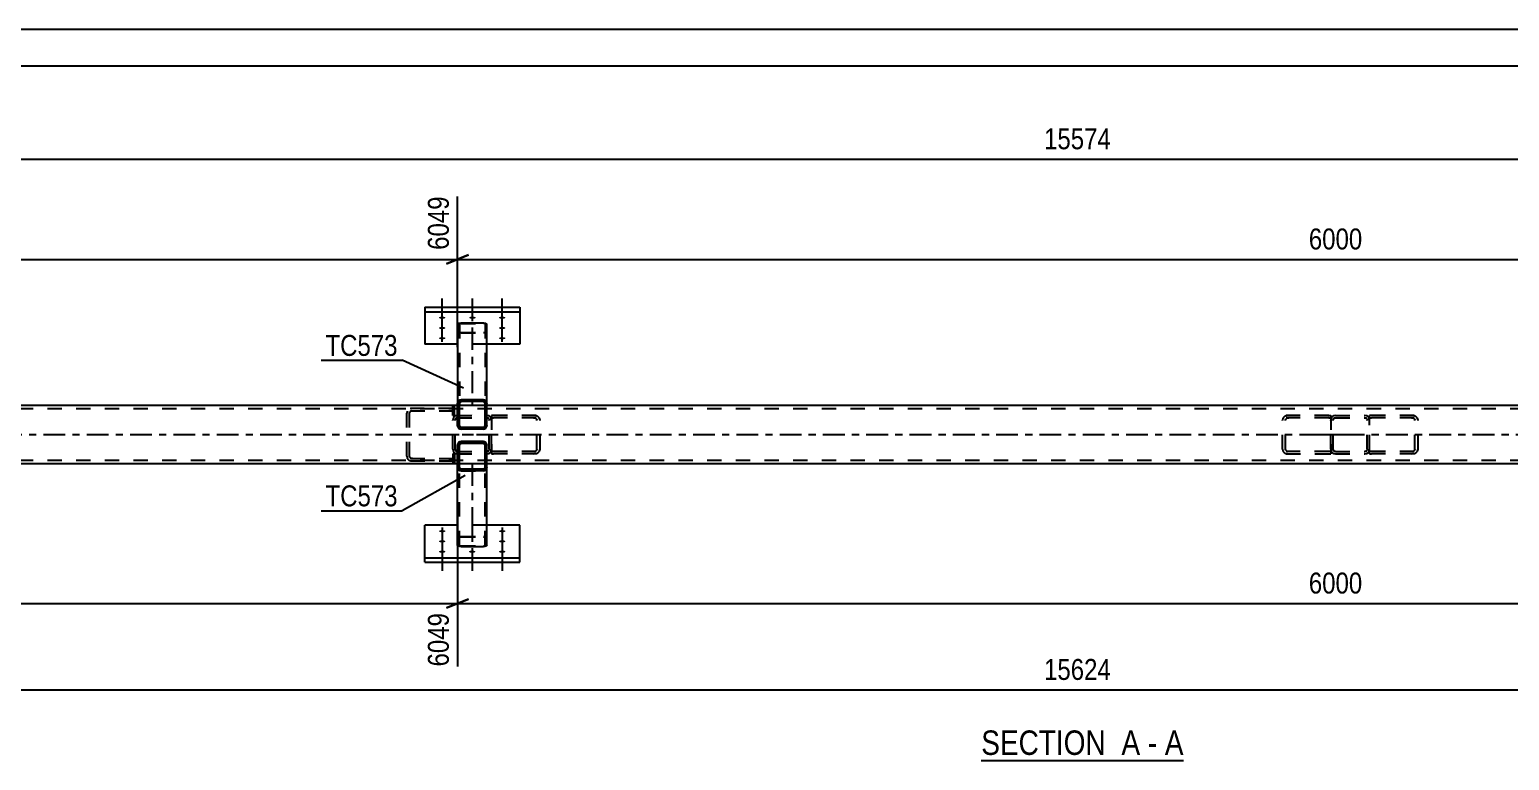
# Model space of a CAD drawing. Header units: millimetres. Extents: x -46 to 795, y -429 to 165.
# Drawn here: x 169.1 to 371.3, y 65.3 to 165.3 of the extents above; entities that cross this region are included whole.
import ezdxf

# ---------------------------------------------------------------- set-up
doc = ezdxf.new("R2010")
doc.units = ezdxf.units.MM
doc.linetypes.add('DXK_LINE_DOT2', pattern=[3.9198, 1.9599, -1.9599])
doc.linetypes.add('DXK_LINE_DOT3', pattern=[5.9187, 2.979, -0.9799, 0.9799, -0.9799])
doc.styles.add('Arial Narrow', font='ARIALN.TTF', dxfattribs={"height": 0.2})

# ---------------------------------------------------------------- blocks, each defined once
blk = doc.blocks.new('Unknown-761550471-1135')
at = {"color": 5, "linetype": 'Continuous'}
for p, q in [((794.69, 165.26), (-46.31, 165.26)), ((789.69, 160.26), (-41.31, 160.26))]:
    blk.add_line(p, q, dxfattribs=at)
blk = doc.blocks.new('Unknown-761550471-12 - 6523')
at = {"color": 6, "linetype": 'Continuous'}
blk.add_line((299.12, 65.35), (326.77, 65.35), dxfattribs=at)
at = {"color": 0, "linetype": 'Continuous'}
for points in [[(317.23, 66.1), (317.23, 69.6), (299.12, 69.6), (299.12, 66.1)], [(320.84, 66.1), (320.84, 69.6), (318.28, 69.6), (318.28, 66.1)], [(323.16, 66.1), (323.16, 69.6), (321.89, 69.6), (321.89, 66.1)], [(326.77, 66.1), (326.77, 69.6), (324.21, 69.6), (324.21, 66.1)]]:
    blk.add_wipeout(points, dxfattribs=at)
at = {"color": 7, "linetype": 'Continuous', "style": 'Arial Narrow'}
for s, p in [('SECTION ', (299.12, 66.1)), ('A', (318.28, 66.1)), ('A', (324.21, 66.1)), ('-', (321.89, 66.1))]:
    blk.add_text(s, height=3.34, dxfattribs=at).set_placement(p)
blk = doc.blocks.new('Part-761550471-6753 - 6523')
at = {"color": 2, "linetype": 'Continuous'}
for p, q in [((227.58, 108.64), (227.55, 108.45)), ((227.55, 105.41), (227.55, 108.45)), ((227.69, 108.79), (227.58, 108.64)), ((227.84, 108.9), (227.69, 108.79)), ((227.79, 108.45), (227.8, 108.55)), ((227.8, 108.55), (227.79, 108.45)), ((227.79, 108.45), (227.79, 108.45)), ((227.79, 105.88), (227.79, 108.45)), ((227.79, 105.41), (227.79, 108.45)), ((227.8, 108.55), (227.86, 108.62)), ((227.86, 108.62), (227.8, 108.55)), ((228.03, 108.93), (227.84, 108.9)), ((227.86, 108.62), (227.93, 108.68)), ((227.93, 108.68), (227.86, 108.62)), ((227.93, 108.68), (228.03, 108.69)), ((231.07, 108.93), (228.03, 108.93)), ((231.07, 108.69), (228.03, 108.69)), ((231.25, 108.9), (231.07, 108.93)), ((231.07, 108.69), (231.16, 108.68)), ((231.16, 108.68), (231.24, 108.62)), ((231.24, 108.62), (231.29, 108.55)), ((231.41, 108.79), (231.25, 108.9)), ((231.29, 108.55), (231.31, 108.45)), ((231.31, 105.41), (231.31, 108.45)), ((231.51, 108.64), (231.41, 108.79)), ((231.55, 108.45), (231.51, 108.64)), ((231.51, 108.64), (231.55, 108.45)), ((231.55, 105.41), (231.55, 108.45)), ((231.55, 105.88), (231.55, 108.45)), ((231.55, 108.45), (231.55, 108.45)), ((227.55, 105.41), (227.58, 105.23)), ((227.58, 105.23), (227.69, 105.08)), ((227.79, 105.88), (227.79, 105.88)), ((227.79, 105.41), (227.79, 105.88)), ((227.79, 105.88), (227.79, 105.88)), ((227.79, 105.88), (227.79, 105.88)), ((227.79, 105.41), (227.79, 105.41)), ((227.8, 105.32), (227.79, 105.41)), ((227.79, 105.41), (227.8, 105.32)), ((227.86, 105.25), (227.8, 105.32)), ((227.8, 105.32), (227.86, 105.25)), ((227.93, 105.19), (227.86, 105.25)), ((227.86, 105.25), (227.93, 105.19)), ((228.03, 105.17), (227.93, 105.19)), ((231.07, 105.17), (228.03, 105.17)), ((231.16, 105.19), (231.07, 105.17)), ((231.24, 105.25), (231.16, 105.19)), ((231.29, 105.32), (231.24, 105.25)), ((231.31, 105.41), (231.29, 105.32)), ((231.41, 105.08), (231.51, 105.23)), ((231.51, 105.23), (231.41, 105.08)), ((231.51, 105.23), (231.55, 105.41)), ((231.55, 105.41), (231.51, 105.23)), ((231.55, 105.88), (231.55, 105.88)), ((231.55, 105.41), (231.55, 105.88)), ((231.55, 105.88), (231.55, 105.88)), ((231.55, 105.88), (231.55, 105.88)), ((231.55, 105.41), (231.55, 105.41)), ((227.69, 105.08), (227.84, 104.97)), ((227.84, 104.97), (228.03, 104.93)), ((231.07, 104.93), (228.03, 104.93)), ((231.07, 104.93), (231.25, 104.97)), ((231.25, 104.97), (231.41, 105.08)), ((231.41, 105.08), (231.25, 104.97))]:
    blk.add_line(p, q, dxfattribs=at)
at = {"color": 7, "linetype": 'DXK_LINE_DOT2'}
for p, q in [((227.55, 108.45), (227.58, 108.64)), ((227.55, 108.45), (227.55, 108.45)), ((227.55, 108.45), (227.55, 105.88)), ((227.84, 108.9), (228.03, 108.93)), ((228.03, 108.69), (227.93, 108.68)), ((228.03, 108.69), (228.03, 108.69)), ((231.07, 108.93), (231.07, 108.93)), ((231.07, 108.93), (231.07, 108.93)), ((231.07, 108.93), (231.25, 108.9)), ((231.07, 108.69), (231.07, 108.69)), ((231.07, 108.69), (231.07, 108.69)), ((231.16, 108.68), (231.07, 108.69)), ((231.24, 108.62), (231.16, 108.68)), ((231.29, 108.55), (231.24, 108.62)), ((231.31, 108.45), (231.29, 108.55)), ((231.31, 108.45), (231.31, 108.45)), ((231.31, 108.45), (231.31, 105.88)), ((227.55, 105.88), (227.55, 105.88)), ((227.55, 105.88), (227.55, 105.41)), ((227.79, 105.88), (227.55, 105.88)), ((227.55, 105.41), (227.55, 105.41)), ((227.58, 105.23), (227.55, 105.41)), ((227.69, 105.08), (227.58, 105.23)), ((227.93, 105.19), (228.03, 105.17)), ((228.03, 105.17), (228.03, 105.17)), ((231.07, 105.17), (231.16, 105.19)), ((231.07, 105.17), (231.07, 105.17)), ((231.07, 105.17), (231.07, 105.17)), ((231.16, 105.19), (231.24, 105.25)), ((231.24, 105.25), (231.29, 105.32)), ((231.29, 105.32), (231.31, 105.41)), ((231.31, 105.88), (231.31, 105.88)), ((231.31, 105.88), (231.31, 105.41)), ((231.55, 105.88), (231.31, 105.88)), ((231.31, 105.41), (231.31, 105.41)), ((227.84, 104.97), (227.69, 105.08)), ((228.03, 104.93), (227.84, 104.97)), ((228.03, 104.93), (231.07, 104.93)), ((231.25, 104.97), (231.07, 104.93)), ((231.07, 104.93), (231.07, 104.93))]:
    blk.add_line(p, q, dxfattribs=at)
blk.add_arc((228.03, 108.45), 0.48, 112.4979, 157.4979, dxfattribs=at)
at = {"color": 2, "linetype": 'Continuous'}
blk.add_arc((231.07, 108.45), 0.48, 22.4979, 67.4979, dxfattribs=at)
blk = doc.blocks.new('Part-761550471-6673 - 6523')
at = {"color": 2, "linetype": 'Continuous'}
for p, q in [((223.05, 93.06), (223.05, 97.51)), ((227.55, 97.51), (223.05, 97.51)), ((236.05, 97.51), (231.55, 97.51)), ((236.05, 93.06), (236.05, 97.51)), ((223.05, 92.46), (223.05, 93.06)), ((223.05, 93.06), (236.05, 93.06)), ((236.05, 92.46), (236.05, 93.06)), ((223.05, 92.46), (236.05, 92.46))]:
    blk.add_line(p, q, dxfattribs=at)
at = {"color": 7, "linetype": 'DXK_LINE_DOT2'}
blk.add_line((231.55, 97.51), (227.55, 97.51), dxfattribs=at)
blk = doc.blocks.new('Part-761550471-6569 - 6523')
at = {"color": 7, "linetype": 'DXK_LINE_DOT2'}
for p, q in [((352.44, 112.52), (352.18, 112.48)), ((352.18, 107.27), (352.18, 112.48)), ((352.18, 112.13), (352.27, 112.17)), ((352.27, 112.17), (352.44, 112.2)), ((358.28, 112.52), (352.44, 112.52)), ((358.28, 112.2), (352.44, 112.2)), ((358.27, 112.47), (357.93, 112.52)), ((357.93, 112.2), (358.1, 112.17)), ((358.34, 112), (358.37, 111.88)), ((358.37, 107.88), (358.37, 111.88)), ((358.81, 111.88), (358.74, 112.12)), ((358.81, 107.88), (358.81, 111.88)), ((352.27, 107.58), (352.18, 107.62)), ((352.18, 107.27), (352.44, 107.24)), ((352.44, 107.56), (352.27, 107.58)), ((358.28, 107.56), (352.44, 107.56)), ((358.28, 107.24), (352.44, 107.24)), ((358.1, 107.58), (357.93, 107.56)), ((357.93, 107.24), (358.27, 107.29)), ((358.37, 107.88), (358.34, 107.75)), ((358.74, 107.63), (358.81, 107.88))]:
    blk.add_line(p, q, dxfattribs=at)
for centre, radius, start, end in [((358, 111.78), 0.401, 32.4104, 75.4453), ((358.06, 111.69), 0.802, 32.4104, 75.4453), ((358, 107.97), 0.401, 284.5547, 327.5896), ((358.06, 108.06), 0.802, 284.5547, 327.5896)]:
    blk.add_arc(centre, radius, start, end, dxfattribs=at)
blk = doc.blocks.new('Part-761550471-6684 - 6523')
at = {"color": 7, "linetype": 'DXK_LINE_DOT2'}
for p, q in [((340.34, 112.12), (340.27, 111.88)), ((340.27, 107.88), (340.27, 111.88)), ((340.71, 111.88), (340.75, 112)), ((340.71, 107.88), (340.71, 111.88)), ((346.64, 112.52), (340.8, 112.52)), ((346.64, 112.2), (340.8, 112.2)), ((341.15, 112.52), (340.82, 112.47)), ((340.99, 112.17), (341.15, 112.2)), ((346.64, 112.52), (346.9, 112.48)), ((346.64, 112.2), (346.81, 112.17)), ((346.81, 112.17), (346.9, 112.13)), ((346.9, 112.48), (346.9, 107.27)), ((340.27, 107.88), (340.34, 107.63)), ((340.75, 107.75), (340.71, 107.88)), ((346.64, 107.56), (340.8, 107.56)), ((340.8, 107.24), (346.64, 107.24)), ((340.82, 107.29), (341.15, 107.24)), ((341.15, 107.56), (340.99, 107.58)), ((346.81, 107.58), (346.64, 107.56)), ((346.64, 107.24), (346.9, 107.27)), ((346.9, 107.62), (346.81, 107.58))]:
    blk.add_line(p, q, dxfattribs=at)
at = {"color": 7, "linetype": 'DXK_LINE_DOT3'}
blk.add_line((343.55, 109.88), (350.75, 109.88), dxfattribs=at)
at = {"color": 7, "linetype": 'DXK_LINE_DOT2'}
for centre, radius, start, end in [((341.02, 111.69), 0.802, 104.5547, 147.5895), ((341.09, 111.78), 0.401, 104.5547, 147.5895), ((341.02, 108.06), 0.802, 212.4105, 255.4453), ((341.09, 107.97), 0.401, 212.4105, 255.4453)]:
    blk.add_arc(centre, radius, start, end, dxfattribs=at)
blk = doc.blocks.new('Bolt-761550471-6642 - 6523')
at = {"linetype": 'Continuous'}
for points in [[(225.45, 96.54), (225.36, 96.54), (225.27, 96.55), (225.19, 96.57), (225.12, 96.59), (225.07, 96.61), (225.03, 96.64), (225.01, 96.67), (225.01, 96.7), (225.03, 96.73), (225.07, 96.76), (225.12, 96.79), (225.19, 96.81), (225.27, 96.82), (225.36, 96.83), (225.45, 96.84), (225.54, 96.83), (225.63, 96.82), (225.71, 96.81), (225.77, 96.79), (225.83, 96.76), (225.87, 96.73), (225.88, 96.7), (225.88, 96.67), (225.87, 96.64), (225.83, 96.61), (225.77, 96.59), (225.71, 96.57), (225.63, 96.55), (225.54, 96.54)], [(225.45, 95.14), (225.36, 95.14), (225.27, 95.15), (225.19, 95.17), (225.12, 95.19), (225.07, 95.22), (225.03, 95.25), (225.01, 95.28), (225.01, 95.31), (225.03, 95.34), (225.07, 95.37), (225.12, 95.39), (225.19, 95.41), (225.27, 95.43), (225.36, 95.44), (225.45, 95.44), (225.54, 95.44), (225.63, 95.43), (225.71, 95.41), (225.77, 95.39), (225.83, 95.37), (225.87, 95.34), (225.88, 95.31), (225.88, 95.28), (225.87, 95.25), (225.83, 95.22), (225.77, 95.19), (225.71, 95.17), (225.63, 95.15), (225.54, 95.14)], [(233.65, 96.54), (233.56, 96.54), (233.47, 96.55), (233.39, 96.57), (233.32, 96.59), (233.27, 96.61), (233.23, 96.64), (233.21, 96.67), (233.21, 96.7), (233.23, 96.73), (233.27, 96.76), (233.32, 96.79), (233.39, 96.81), (233.47, 96.82), (233.56, 96.83), (233.65, 96.84), (233.74, 96.83), (233.83, 96.82), (233.91, 96.81), (233.97, 96.79), (234.03, 96.76), (234.07, 96.73), (234.08, 96.7), (234.08, 96.67), (234.07, 96.64), (234.03, 96.61), (233.97, 96.59), (233.91, 96.57), (233.83, 96.55), (233.74, 96.54)], [(233.65, 95.14), (233.56, 95.14), (233.47, 95.15), (233.39, 95.17), (233.32, 95.19), (233.27, 95.22), (233.23, 95.25), (233.21, 95.28), (233.21, 95.31), (233.23, 95.34), (233.27, 95.37), (233.32, 95.39), (233.39, 95.41), (233.47, 95.43), (233.56, 95.44), (233.65, 95.44), (233.74, 95.44), (233.83, 95.43), (233.91, 95.41), (233.97, 95.39), (234.03, 95.37), (234.07, 95.34), (234.08, 95.31), (234.08, 95.28), (234.07, 95.25), (234.03, 95.22), (233.97, 95.19), (233.91, 95.17), (233.83, 95.15), (233.74, 95.14)], [(225.45, 93.73), (225.36, 93.74), (225.27, 93.74), (225.19, 93.76), (225.12, 93.78), (225.07, 93.81), (225.03, 93.84), (225.01, 93.87), (225.01, 93.9), (225.03, 93.93), (225.07, 93.96), (225.12, 93.98), (225.19, 94), (225.27, 94.02), (225.36, 94.03), (225.45, 94.03), (225.54, 94.03), (225.63, 94.02), (225.71, 94), (225.77, 93.98), (225.83, 93.96), (225.87, 93.93), (225.88, 93.9), (225.88, 93.87), (225.87, 93.84), (225.83, 93.81), (225.77, 93.78), (225.71, 93.76), (225.63, 93.74), (225.54, 93.74)], [(229.53, 93.73), (229.44, 93.74), (229.35, 93.74), (229.27, 93.76), (229.2, 93.78), (229.15, 93.81), (229.11, 93.84), (229.09, 93.87), (229.09, 93.9), (229.11, 93.93), (229.15, 93.96), (229.2, 93.98), (229.27, 94), (229.35, 94.02), (229.44, 94.03), (229.53, 94.03), (229.62, 94.03), (229.71, 94.02), (229.79, 94), (229.85, 93.98), (229.91, 93.96), (229.95, 93.93), (229.96, 93.9), (229.96, 93.87), (229.95, 93.84), (229.91, 93.81), (229.85, 93.78), (229.79, 93.76), (229.71, 93.74), (229.62, 93.74)], [(233.65, 93.73), (233.56, 93.74), (233.47, 93.74), (233.39, 93.76), (233.32, 93.78), (233.27, 93.81), (233.23, 93.84), (233.21, 93.87), (233.21, 93.9), (233.23, 93.93), (233.27, 93.96), (233.32, 93.98), (233.39, 94), (233.47, 94.02), (233.56, 94.03), (233.65, 94.03), (233.74, 94.03), (233.83, 94.02), (233.91, 94), (233.97, 93.98), (234.03, 93.96), (234.07, 93.93), (234.08, 93.9), (234.08, 93.87), (234.07, 93.84), (234.03, 93.81), (233.97, 93.78), (233.91, 93.76), (233.83, 93.74), (233.74, 93.74)]]:
    blk.add_hatch(color=1, dxfattribs=at).paths.add_polyline_path(points)
at = {"color": 1, "linetype": 'Continuous'}
for p, q in [((225.45, 97.18), (225.45, 94.06)), ((233.65, 97.18), (233.65, 94.06)), ((225.45, 95.78), (225.45, 92.66)), ((233.65, 95.78), (233.65, 92.66)), ((225.45, 94.37), (225.45, 91.25)), ((229.53, 94.37), (229.53, 91.25)), ((233.65, 94.37), (233.65, 91.25))]:
    blk.add_line(p, q, dxfattribs=at)
at = {"color": 1, "linetype": 'DXK_LINE_DOT2'}
blk.add_line((229.53, 97.18), (229.53, 94.06), dxfattribs=at)
blk = doc.blocks.new('Part-761550471-6685 - 6523')
at = {"color": 7, "linetype": 'DXK_LINE_DOT2'}
for p, q in [((232.44, 112.52), (232.18, 112.48)), ((232.18, 112.48), (232.18, 107.27)), ((232.18, 112.13), (232.27, 112.17)), ((232.27, 112.17), (232.44, 112.2)), ((238.28, 112.52), (232.44, 112.52)), ((238.28, 112.2), (232.44, 112.2)), ((238.27, 112.47), (237.93, 112.52)), ((237.93, 112.2), (238.1, 112.17)), ((238.34, 112), (238.37, 111.88)), ((238.37, 107.88), (238.37, 111.88)), ((238.81, 111.88), (238.74, 112.12)), ((238.81, 107.88), (238.81, 111.88)), ((232.27, 107.58), (232.18, 107.62)), ((232.18, 107.27), (232.44, 107.24)), ((232.44, 107.56), (232.27, 107.58)), ((238.28, 107.56), (232.44, 107.56)), ((238.28, 107.24), (232.44, 107.24)), ((238.1, 107.58), (237.93, 107.56)), ((237.93, 107.24), (238.27, 107.29)), ((238.37, 107.88), (238.34, 107.75)), ((238.74, 107.63), (238.81, 107.88))]:
    blk.add_line(p, q, dxfattribs=at)
for centre, radius, start, end in [((238, 111.78), 0.401, 32.4105, 75.4453), ((238.06, 111.69), 0.802, 32.4105, 75.4453), ((238, 107.97), 0.401, 284.5547, 327.5895), ((238.06, 108.06), 0.802, 284.5547, 327.5895)]:
    blk.add_arc(centre, radius, start, end, dxfattribs=at)
blk = doc.blocks.new('Part-761550471-6679 - 6523')
at = {"color": 2, "linetype": 'Continuous'}
for p, q in [((227.55, 124.99), (227.58, 125.05)), ((227.55, 124.99), (227.55, 114.16)), ((227.58, 125.05), (227.69, 125.11)), ((227.69, 125.11), (227.84, 125.14)), ((227.84, 125.14), (228.03, 125.15)), ((228.03, 125.15), (231.07, 125.15)), ((231.07, 125.15), (231.25, 125.14)), ((231.25, 125.14), (231.41, 125.11)), ((231.41, 125.11), (231.51, 125.05)), ((231.51, 125.05), (231.55, 124.99)), ((231.55, 113.88), (231.55, 124.99)), ((231.31, 113.88), (227.79, 113.88)), ((231.55, 113.88), (231.55, 113.88))]:
    blk.add_line(p, q, dxfattribs=at)
at = {"color": 7, "linetype": 'DXK_LINE_DOT2'}
for p, q in [((227.58, 123.89), (227.55, 123.95)), ((227.69, 123.83), (227.58, 123.89)), ((227.84, 123.8), (227.69, 123.83)), ((227.8, 125.02), (227.79, 124.99)), ((227.79, 124.99), (227.79, 114.56)), ((227.79, 123.95), (227.8, 123.92)), ((227.86, 125.05), (227.8, 125.02)), ((227.8, 123.92), (227.86, 123.89)), ((228.03, 123.79), (227.84, 123.8)), ((227.93, 125.07), (227.86, 125.05)), ((227.86, 123.89), (227.93, 123.87)), ((228.03, 125.07), (227.93, 125.07)), ((227.93, 123.87), (228.03, 123.87)), ((228.03, 125.07), (231.07, 125.07)), ((228.03, 123.87), (231.07, 123.87)), ((228.03, 123.79), (231.07, 123.79)), ((231.16, 125.07), (231.07, 125.07)), ((231.07, 123.87), (231.16, 123.87)), ((231.25, 123.8), (231.07, 123.79)), ((231.24, 125.05), (231.16, 125.07)), ((231.16, 123.87), (231.24, 123.89)), ((231.29, 125.02), (231.24, 125.05)), ((231.24, 123.89), (231.25, 123.9)), ((231.25, 123.9), (231.29, 123.92)), ((231.41, 123.83), (231.25, 123.8)), ((231.31, 124.99), (231.29, 125.02)), ((231.29, 123.92), (231.31, 123.95)), ((231.31, 124.99), (231.31, 113.88)), ((231.51, 123.89), (231.41, 123.83)), ((231.55, 123.95), (231.51, 123.89)), ((227.55, 114.16), (227.55, 113.88)), ((227.58, 113.88), (227.55, 113.88)), ((227.55, 113.88), (227.79, 113.88)), ((227.79, 114.56), (227.79, 113.88)), ((231.55, 113.88), (231.31, 113.88))]:
    blk.add_line(p, q, dxfattribs=at)
at = {"color": 7, "linetype": 'DXK_LINE_DOT3'}
blk.add_line((229.55, 124.47), (229.55, 113.88), dxfattribs=at)
blk = doc.blocks.new('Part-761550471-6622 - 6523')
at = {"color": 7, "linetype": 'DXK_LINE_DOT2'}
for p, q in [((608.54, 113.4), (28.9, 113.4)), ((231.55, 113.88), (227.55, 113.88)), ((608.54, 106.36), (28.9, 106.36)), ((231.55, 105.88), (227.55, 105.88))]:
    blk.add_line(p, q, dxfattribs=at)
at = {"color": 2, "linetype": 'Continuous'}
for p, q in [((227.55, 113.88), (89.04, 113.88)), ((467.55, 113.88), (231.55, 113.88)), ((227.55, 105.88), (89.04, 105.88)), ((467.55, 105.88), (231.55, 105.88))]:
    blk.add_line(p, q, dxfattribs=at)
at = {"color": 7, "linetype": 'DXK_LINE_DOT3'}
blk.add_line((28.9, 109.88), (608.54, 109.88), dxfattribs=at)
blk = doc.blocks.new('Part-761550471-6654 - 6523')
at = {"color": 2, "linetype": 'Continuous'}
for p, q in [((223.05, 127.29), (236.05, 127.29)), ((223.05, 127.29), (223.05, 122.25)), ((223.05, 126.69), (236.05, 126.69)), ((236.05, 127.29), (236.05, 122.25)), ((227.55, 122.25), (223.05, 122.25)), ((236.05, 122.25), (231.55, 122.25))]:
    blk.add_line(p, q, dxfattribs=at)
at = {"color": 7, "linetype": 'DXK_LINE_DOT2'}
blk.add_line((231.55, 122.25), (227.55, 122.25), dxfattribs=at)
blk = doc.blocks.new('Part-761550471-6682 - 6523')
at = {"color": 7, "linetype": 'DXK_LINE_DOT2'}
for p, q in [((221.38, 113.48), (221.08, 113.43)), ((226.9, 113.48), (221.1, 113.48)), ((226.9, 113.16), (226.9, 113.48)), ((220.65, 113.08), (220.59, 112.84)), ((220.59, 106.92), (220.59, 112.84)), ((220.99, 112.84), (221.02, 112.96)), ((220.99, 106.92), (220.99, 112.84)), ((221.1, 113.16), (226.9, 113.16)), ((221.23, 113.13), (221.38, 113.16)), ((220.59, 106.92), (220.65, 106.67)), ((221.02, 106.79), (220.99, 106.92)), ((221.08, 106.33), (221.38, 106.28)), ((221.1, 106.6), (226.9, 106.6)), ((221.1, 106.28), (226.9, 106.28)), ((221.38, 106.6), (221.23, 106.62)), ((226.9, 106.28), (226.9, 106.6))]:
    blk.add_line(p, q, dxfattribs=at)
at = {"color": 7, "linetype": 'DXK_LINE_DOT3'}
blk.add_line((224.8, 109.88), (231.05, 109.88), dxfattribs=at)
at = {"color": 7, "linetype": 'DXK_LINE_DOT2'}
for centre, radius, start, end in [((221.34, 112.78), 0.369, 106.7178, 150.749), ((221.29, 107.03), 0.738, 209.251, 253.2822), ((221.34, 106.97), 0.369, 209.251, 253.2822)]:
    blk.add_arc(centre, radius, start, end, dxfattribs=at)
blk = doc.blocks.new('Part-761550471-6693 - 6523')
at = {"color": 7, "linetype": 'DXK_LINE_DOT2'}
for p, q in [((227.55, 105.41), (227.55, 105.88)), ((227.58, 105.88), (227.55, 105.88)), ((227.55, 105.88), (227.79, 105.88)), ((227.79, 94.76), (227.79, 105.88)), ((227.8, 105.88), (227.79, 105.88)), ((227.79, 105.88), (227.8, 105.88)), ((227.84, 105.88), (227.8, 105.88)), ((231.31, 94.76), (231.31, 105.88)), ((231.55, 105.88), (231.31, 105.88)), ((227.55, 95.8), (227.58, 95.87)), ((227.58, 95.87), (227.69, 95.92)), ((227.69, 95.92), (227.84, 95.96)), ((227.8, 95.84), (227.79, 95.8)), ((227.86, 95.86), (227.8, 95.84)), ((227.84, 95.96), (228.03, 95.97)), ((227.93, 95.88), (227.86, 95.86)), ((228.03, 95.89), (227.93, 95.88)), ((228.03, 95.97), (231.07, 95.97)), ((228.03, 95.89), (231.07, 95.89)), ((231.07, 95.97), (231.25, 95.96)), ((231.16, 95.88), (231.07, 95.89)), ((231.24, 95.86), (231.16, 95.88)), ((231.24, 95.86), (231.25, 95.86)), ((231.25, 95.96), (231.41, 95.92)), ((231.25, 95.86), (231.29, 95.84)), ((231.31, 95.8), (231.29, 95.84)), ((231.41, 95.92), (231.51, 95.87)), ((231.51, 95.87), (231.55, 95.8)), ((227.79, 94.76), (227.8, 94.73)), ((227.8, 94.73), (227.86, 94.71)), ((227.86, 94.71), (227.93, 94.69)), ((227.93, 94.69), (228.03, 94.68)), ((228.03, 94.68), (231.07, 94.68)), ((231.07, 94.68), (231.16, 94.69)), ((231.16, 94.69), (231.24, 94.71)), ((231.24, 94.71), (231.29, 94.73)), ((231.29, 94.73), (231.31, 94.76))]:
    blk.add_line(p, q, dxfattribs=at)
at = {"color": 2, "linetype": 'Continuous'}
for p, q in [((227.55, 94.76), (227.55, 105.41)), ((231.31, 105.88), (227.79, 105.88)), ((231.55, 105.88), (231.55, 105.88)), ((231.55, 94.76), (231.55, 105.88)), ((227.58, 94.7), (227.55, 94.76)), ((227.69, 94.65), (227.58, 94.7)), ((227.84, 94.61), (227.69, 94.65)), ((228.03, 94.6), (227.84, 94.61)), ((228.03, 94.6), (231.07, 94.6)), ((231.25, 94.61), (231.07, 94.6)), ((231.41, 94.65), (231.25, 94.61)), ((231.51, 94.7), (231.41, 94.65)), ((231.55, 94.76), (231.51, 94.7))]:
    blk.add_line(p, q, dxfattribs=at)
at = {"color": 7, "linetype": 'DXK_LINE_DOT3'}
blk.add_line((229.55, 105.88), (229.55, 95.28), dxfattribs=at)
blk = doc.blocks.new('Bolt-761550471-6701 - 6523')
at = {"linetype": 'Continuous'}
for points in [[(225.45, 126.02), (225.54, 126.02), (225.63, 126.01), (225.71, 125.99), (225.77, 125.97), (225.83, 125.95), (225.87, 125.92), (225.88, 125.89), (225.88, 125.86), (225.87, 125.83), (225.83, 125.8), (225.77, 125.77), (225.71, 125.75), (225.63, 125.73), (225.54, 125.72), (225.45, 125.72), (225.36, 125.72), (225.27, 125.73), (225.19, 125.75), (225.12, 125.77), (225.07, 125.8), (225.03, 125.83), (225.01, 125.86), (225.01, 125.89), (225.03, 125.92), (225.07, 125.95), (225.12, 125.97), (225.19, 125.99), (225.27, 126.01), (225.36, 126.02)], [(229.57, 126.02), (229.66, 126.02), (229.75, 126.01), (229.83, 125.99), (229.89, 125.97), (229.95, 125.95), (229.99, 125.92), (230, 125.89), (230, 125.86), (229.99, 125.83), (229.95, 125.8), (229.89, 125.77), (229.83, 125.75), (229.75, 125.73), (229.66, 125.72), (229.57, 125.72), (229.48, 125.72), (229.39, 125.73), (229.31, 125.75), (229.24, 125.77), (229.19, 125.8), (229.15, 125.83), (229.13, 125.86), (229.13, 125.89), (229.15, 125.92), (229.19, 125.95), (229.24, 125.97), (229.31, 125.99), (229.39, 126.01), (229.48, 126.02)], [(233.65, 126.02), (233.74, 126.02), (233.83, 126.01), (233.91, 125.99), (233.97, 125.97), (234.03, 125.95), (234.07, 125.92), (234.08, 125.89), (234.08, 125.86), (234.07, 125.83), (234.03, 125.8), (233.97, 125.77), (233.91, 125.75), (233.83, 125.73), (233.74, 125.72), (233.65, 125.72), (233.56, 125.72), (233.47, 125.73), (233.39, 125.75), (233.32, 125.77), (233.27, 125.8), (233.23, 125.83), (233.21, 125.86), (233.21, 125.89), (233.23, 125.92), (233.27, 125.95), (233.32, 125.97), (233.39, 125.99), (233.47, 126.01), (233.56, 126.02)], [(225.45, 124.61), (225.54, 124.61), (225.63, 124.6), (225.71, 124.58), (225.77, 124.56), (225.83, 124.54), (225.87, 124.51), (225.88, 124.48), (225.88, 124.45), (225.87, 124.42), (225.83, 124.39), (225.77, 124.36), (225.71, 124.34), (225.63, 124.32), (225.54, 124.32), (225.45, 124.31), (225.36, 124.32), (225.27, 124.32), (225.19, 124.34), (225.12, 124.36), (225.07, 124.39), (225.03, 124.42), (225.01, 124.45), (225.01, 124.48), (225.03, 124.51), (225.07, 124.54), (225.12, 124.56), (225.19, 124.58), (225.27, 124.6), (225.36, 124.61)], [(233.65, 124.61), (233.74, 124.61), (233.83, 124.6), (233.91, 124.58), (233.97, 124.56), (234.03, 124.54), (234.07, 124.51), (234.08, 124.48), (234.08, 124.45), (234.07, 124.42), (234.03, 124.39), (233.97, 124.36), (233.91, 124.34), (233.83, 124.32), (233.74, 124.32), (233.65, 124.31), (233.56, 124.32), (233.47, 124.32), (233.39, 124.34), (233.32, 124.36), (233.27, 124.39), (233.23, 124.42), (233.21, 124.45), (233.21, 124.48), (233.23, 124.51), (233.27, 124.54), (233.32, 124.56), (233.39, 124.58), (233.47, 124.6), (233.56, 124.61)], [(225.45, 123.22), (225.54, 123.21), (225.63, 123.2), (225.71, 123.19), (225.77, 123.17), (225.83, 123.14), (225.87, 123.11), (225.88, 123.08), (225.88, 123.05), (225.87, 123.02), (225.83, 122.99), (225.77, 122.97), (225.71, 122.95), (225.63, 122.93), (225.54, 122.92), (225.45, 122.92), (225.36, 122.92), (225.27, 122.93), (225.19, 122.95), (225.12, 122.97), (225.07, 122.99), (225.03, 123.02), (225.01, 123.05), (225.01, 123.08), (225.03, 123.11), (225.07, 123.14), (225.12, 123.17), (225.19, 123.19), (225.27, 123.2), (225.36, 123.21)], [(233.65, 123.22), (233.74, 123.21), (233.83, 123.2), (233.91, 123.19), (233.97, 123.17), (234.03, 123.14), (234.07, 123.11), (234.08, 123.08), (234.08, 123.05), (234.07, 123.02), (234.03, 122.99), (233.97, 122.97), (233.91, 122.95), (233.83, 122.93), (233.74, 122.92), (233.65, 122.92), (233.56, 122.92), (233.47, 122.93), (233.39, 122.95), (233.32, 122.97), (233.27, 122.99), (233.23, 123.02), (233.21, 123.05), (233.21, 123.08), (233.23, 123.11), (233.27, 123.14), (233.32, 123.17), (233.39, 123.19), (233.47, 123.2), (233.56, 123.21)]]:
    blk.add_hatch(color=1, dxfattribs=at).paths.add_polyline_path(points)
at = {"color": 1, "linetype": 'Continuous'}
for p, q in [((225.45, 125.38), (225.45, 128.5)), ((229.57, 125.38), (229.57, 128.5)), ((233.65, 125.38), (233.65, 128.5)), ((225.45, 123.97), (225.45, 127.09)), ((225.45, 122.58), (225.45, 125.7)), ((233.65, 123.97), (233.65, 127.09)), ((233.65, 122.58), (233.65, 125.7))]:
    blk.add_line(p, q, dxfattribs=at)
at = {"color": 1, "linetype": 'DXK_LINE_DOT2'}
blk.add_line((229.57, 122.58), (229.57, 125.7), dxfattribs=at)
blk = doc.blocks.new('Part-761550471-6709 - 6523')
at = {"color": 7, "linetype": 'DXK_LINE_DOT2'}
for p, q in [((346.95, 112.12), (346.9, 111.88)), ((346.9, 107.88), (346.9, 111.88)), ((347.22, 111.88), (347.25, 112)), ((347.22, 107.88), (347.22, 111.88)), ((347.54, 112.52), (347.3, 112.47)), ((347.42, 112.17), (347.54, 112.2)), ((347.54, 112.52), (351.54, 112.52)), ((347.54, 112.2), (351.54, 112.2)), ((351.79, 112.47), (351.54, 112.52)), ((351.54, 112.2), (351.66, 112.17)), ((351.84, 112), (351.86, 111.88)), ((351.86, 107.88), (351.86, 111.88)), ((352.18, 111.88), (352.13, 112.12)), ((352.18, 107.88), (352.18, 111.88)), ((346.9, 107.88), (346.95, 107.63)), ((347.25, 107.75), (347.22, 107.88)), ((347.3, 107.29), (347.54, 107.24)), ((347.54, 107.56), (347.42, 107.58)), ((347.54, 107.56), (351.54, 107.56)), ((347.54, 107.24), (351.54, 107.24)), ((351.66, 107.58), (351.54, 107.56)), ((351.54, 107.24), (351.79, 107.29)), ((351.86, 107.88), (351.84, 107.75)), ((352.13, 107.63), (352.18, 107.88))]:
    blk.add_line(p, q, dxfattribs=at)
at = {"color": 7, "linetype": 'DXK_LINE_DOT3'}
blk.add_line((349.54, 109.88), (349.54, 109.88), dxfattribs=at)
at = {"color": 7, "linetype": 'DXK_LINE_DOT2'}
for centre, radius, start, end in [((347.54, 111.88), 0.64, 112.5, 157.5), ((347.54, 111.88), 0.32, 112.5, 157.5), ((351.54, 111.88), 0.32, 22.5, 67.5), ((351.54, 111.88), 0.64, 22.5, 67.5), ((347.54, 107.88), 0.64, 202.5, 247.5), ((347.54, 107.88), 0.32, 202.5, 247.5), ((351.54, 107.88), 0.32, 292.5, 337.5), ((351.54, 107.88), 0.64, 292.5, 337.5)]:
    blk.add_arc(centre, radius, start, end, dxfattribs=at)
blk = doc.blocks.new('Part-761550471-6712 - 6523')
at = {"color": 7, "linetype": 'DXK_LINE_DOT2'}
for p, q in [((226.95, 112.12), (226.9, 111.88)), ((226.9, 107.88), (226.9, 111.88)), ((227.22, 111.88), (227.25, 112)), ((227.22, 107.88), (227.22, 111.88)), ((227.54, 112.52), (227.3, 112.47)), ((227.42, 112.17), (227.54, 112.2)), ((227.54, 112.52), (231.54, 112.52)), ((227.54, 112.2), (231.54, 112.2)), ((231.79, 112.47), (231.54, 112.52)), ((231.54, 112.2), (231.66, 112.17)), ((231.84, 112), (231.86, 111.88)), ((231.86, 107.88), (231.86, 111.88)), ((232.18, 111.88), (232.13, 112.12)), ((232.18, 107.88), (232.18, 111.88)), ((226.9, 107.88), (226.95, 107.63)), ((227.25, 107.75), (227.22, 107.88)), ((227.3, 107.29), (227.54, 107.24)), ((227.54, 107.56), (227.42, 107.58)), ((227.54, 107.56), (231.54, 107.56)), ((227.54, 107.24), (231.54, 107.24)), ((231.66, 107.58), (231.54, 107.56)), ((231.54, 107.24), (231.79, 107.29)), ((231.86, 107.88), (231.84, 107.75)), ((232.13, 107.63), (232.18, 107.88))]:
    blk.add_line(p, q, dxfattribs=at)
for centre, radius, start, end in [((227.54, 111.88), 0.64, 112.5, 157.5), ((227.54, 111.88), 0.32, 112.5, 157.5), ((231.54, 111.88), 0.32, 22.5, 67.5), ((231.54, 111.88), 0.64, 22.5, 67.5), ((227.54, 107.88), 0.64, 202.5, 247.5), ((227.54, 107.88), 0.32, 202.5, 247.5), ((231.54, 107.88), 0.32, 292.5, 337.5), ((231.54, 107.88), 0.64, 292.5, 337.5)]:
    blk.add_arc(centre, radius, start, end, dxfattribs=at)
blk = doc.blocks.new('Part-761550471-6728 - 6523')
at = {"color": 7, "linetype": 'DXK_LINE_DOT2'}
for p, q in [((227.14, 107.24), (226.9, 107.24)), ((226.9, 107.24), (226.9, 106.04)), ((227.14, 107.24), (227.14, 106.04)), ((226.9, 106.04), (227.14, 106.04))]:
    blk.add_line(p, q, dxfattribs=at)
blk = doc.blocks.new('Part-761550471-6729 - 6523')
at = {"color": 7, "linetype": 'DXK_LINE_DOT2'}
for p, q in [((226.9, 113.72), (227.14, 113.72)), ((226.9, 112.52), (226.9, 113.72)), ((227.14, 112.52), (227.14, 113.72)), ((226.9, 112.52), (227.14, 112.52))]:
    blk.add_line(p, q, dxfattribs=at)
blk = doc.blocks.new('Part-761550471-6752 - 6523')
at = {"color": 2, "linetype": 'Continuous'}
for p, q in [((227.58, 114.34), (227.55, 114.16)), ((227.55, 111.12), (227.55, 114.16)), ((227.69, 114.5), (227.58, 114.34)), ((227.84, 114.6), (227.69, 114.5)), ((227.79, 114.16), (227.8, 114.25)), ((227.8, 114.25), (227.79, 114.16)), ((227.79, 114.16), (227.79, 114.16)), ((227.79, 113.88), (227.79, 114.16)), ((227.79, 111.12), (227.79, 114.16)), ((227.79, 111.12), (227.79, 113.88)), ((227.79, 113.88), (227.79, 113.88)), ((227.79, 113.88), (227.79, 113.88)), ((227.79, 113.88), (227.79, 113.88)), ((227.8, 114.25), (227.86, 114.33)), ((227.86, 114.33), (227.8, 114.25)), ((228.03, 114.64), (227.84, 114.6)), ((227.86, 114.33), (227.93, 114.38)), ((227.93, 114.38), (227.86, 114.33)), ((227.93, 114.38), (228.03, 114.4)), ((231.07, 114.64), (228.03, 114.64)), ((231.07, 114.4), (228.03, 114.4)), ((231.25, 114.6), (231.07, 114.64)), ((231.07, 114.4), (231.16, 114.38)), ((231.16, 114.38), (231.24, 114.33)), ((231.24, 114.33), (231.29, 114.25)), ((231.41, 114.5), (231.25, 114.6)), ((231.25, 114.6), (231.41, 114.5)), ((231.29, 114.25), (231.31, 114.16)), ((231.31, 111.12), (231.31, 114.16)), ((231.51, 114.34), (231.41, 114.5)), ((231.41, 114.5), (231.51, 114.34)), ((231.55, 114.16), (231.51, 114.34)), ((231.51, 114.34), (231.55, 114.16)), ((231.55, 111.12), (231.55, 114.16)), ((231.55, 114.16), (231.55, 114.16)), ((231.55, 113.88), (231.55, 114.16)), ((231.55, 111.12), (231.55, 113.88)), ((231.55, 113.88), (231.55, 113.88)), ((231.55, 113.88), (231.55, 113.88)), ((231.55, 113.88), (231.55, 113.88)), ((227.55, 111.12), (227.58, 110.93)), ((227.58, 110.93), (227.69, 110.78)), ((227.69, 110.78), (227.84, 110.67)), ((227.79, 111.12), (227.79, 111.12)), ((227.8, 111.03), (227.79, 111.12)), ((227.79, 111.12), (227.8, 111.03)), ((227.86, 110.95), (227.8, 111.03)), ((227.8, 111.03), (227.86, 110.95)), ((227.84, 110.67), (228.03, 110.64)), ((227.93, 110.9), (227.86, 110.95)), ((227.86, 110.95), (227.93, 110.9)), ((228.03, 110.88), (227.93, 110.9)), ((231.07, 110.88), (228.03, 110.88)), ((231.07, 110.64), (228.03, 110.64)), ((231.16, 110.9), (231.07, 110.88)), ((231.07, 110.64), (231.25, 110.67)), ((231.24, 110.95), (231.16, 110.9)), ((231.29, 111.03), (231.24, 110.95)), ((231.25, 110.67), (231.41, 110.78)), ((231.31, 111.12), (231.29, 111.03)), ((231.41, 110.78), (231.51, 110.93)), ((231.51, 110.93), (231.55, 111.12)), ((231.55, 111.12), (231.51, 110.93)), ((231.55, 111.12), (231.55, 111.12))]:
    blk.add_line(p, q, dxfattribs=at)
at = {"color": 7, "linetype": 'DXK_LINE_DOT2'}
for p, q in [((227.55, 114.16), (227.58, 114.34)), ((227.55, 114.16), (227.55, 114.16)), ((227.55, 114.16), (227.55, 113.88)), ((227.55, 113.88), (227.55, 113.88)), ((227.55, 113.88), (227.55, 111.12)), ((227.79, 113.88), (227.55, 113.88)), ((227.58, 114.34), (227.69, 114.5)), ((227.69, 114.5), (227.84, 114.6)), ((227.84, 114.6), (228.03, 114.64)), ((228.03, 114.4), (227.93, 114.38)), ((231.07, 114.64), (228.03, 114.64)), ((228.03, 114.4), (228.03, 114.4)), ((231.07, 114.64), (231.07, 114.64)), ((231.07, 114.64), (231.25, 114.6)), ((231.07, 114.4), (231.07, 114.4)), ((231.16, 114.38), (231.07, 114.4)), ((231.24, 114.33), (231.16, 114.38)), ((231.29, 114.25), (231.24, 114.33)), ((231.31, 114.16), (231.29, 114.25)), ((231.31, 114.16), (231.31, 114.16)), ((231.31, 114.16), (231.31, 113.88)), ((231.31, 113.88), (231.31, 113.88)), ((231.31, 113.88), (231.31, 111.12)), ((231.55, 113.88), (231.31, 113.88)), ((227.55, 111.12), (227.55, 111.12)), ((227.58, 110.93), (227.55, 111.12)), ((228.03, 110.64), (227.84, 110.67)), ((227.93, 110.9), (228.03, 110.88)), ((228.03, 110.88), (228.03, 110.88)), ((231.07, 110.88), (231.16, 110.9)), ((231.07, 110.88), (231.07, 110.88)), ((231.07, 110.88), (231.07, 110.88)), ((231.25, 110.67), (231.07, 110.64)), ((231.07, 110.64), (231.07, 110.64)), ((231.07, 110.64), (231.07, 110.64)), ((231.16, 110.9), (231.24, 110.95)), ((231.24, 110.95), (231.29, 111.03)), ((231.29, 111.03), (231.31, 111.12)), ((231.31, 111.12), (231.31, 111.12))]:
    blk.add_line(p, q, dxfattribs=at)
at = {"color": 7, "linetype": 'DXK_LINE_DOT3'}
blk.add_line((229.55, 112.64), (229.55, 112.64), dxfattribs=at)
at = {"color": 7, "linetype": 'DXK_LINE_DOT2'}
blk.add_arc((228.03, 111.12), 0.48, 202.5012, 247.5012, dxfattribs=at)
at = {"color": 2, "linetype": 'Continuous'}
blk.add_arc((231.07, 111.12), 0.48, 292.5012, 337.5012, dxfattribs=at)
blk = doc.blocks.new('StraightDimension-761550471-6859 - 6523')
at = {"color": 7, "linetype": 'Continuous'}
for p, q in [((85.04, 99.24), (85.04, 78.19)), ((227.55, 99.24), (227.55, 78.19)), ((86.54, 87.41), (83.54, 86.21)), ((226.05, 86.21), (229.05, 87.41)), ((85.04, 86.81), (227.55, 86.81))]:
    blk.add_line(p, q, dxfattribs=at)
at = {"color": 0}
blk.add_wipeout([(160.55, 87.56), (160.55, 91.76), (152.04, 91.76), (152.04, 87.56)], dxfattribs=at)
at = {"color": 0, "linetype": 'Continuous'}
blk.add_wipeout([(226.95, 86.11), (222.75, 86.11), (222.75, 77.59), (226.95, 77.59)], dxfattribs=at)
at = {"color": 3, "style": 'Arial Narrow'}
blk.add_text('3563', height=2.863, dxfattribs=at).set_placement((152.64, 88.16))
at = {"color": 3, "linetype": 'Continuous', "style": 'Arial Narrow'}
blk.add_text('6049', height=2.863, rotation=90.0002, dxfattribs=at).set_placement((226.35, 78.19))
blk = doc.blocks.new('StraightDimension-761550471-6869 - 6523')
at = {"color": 7, "linetype": 'Continuous'}
for p, q in [((227.55, 99.24), (227.55, 78.19)), ((229.05, 87.41), (226.05, 86.21)), ((227.55, 86.81), (467.55, 86.81))]:
    blk.add_line(p, q, dxfattribs=at)
at = {"color": 0}
blk.add_wipeout([(351.8, 87.56), (351.8, 91.76), (343.29, 91.76), (343.29, 87.56)], dxfattribs=at)
at = {"color": 3, "style": 'Arial Narrow'}
blk.add_text('6000', height=2.863, dxfattribs=at).set_placement((343.89, 88.16))
blk = doc.blocks.new('StraightDimension-761550471-19377 - 6523')
at = {"color": 7, "linetype": 'Continuous'}
blk.add_line((16, 147.55), (608.54, 147.55), dxfattribs=at)
at = {"color": 0}
blk.add_wipeout([(317.44, 148.3), (317.44, 152.5), (307.1, 152.5), (307.1, 148.3)], dxfattribs=at)
at = {"color": 3, "style": 'Arial Narrow'}
blk.add_text('15574', height=2.863, dxfattribs=at).set_placement((307.7, 148.9))
blk = doc.blocks.new('StraightDimension-761550471-22818 - 6523')
at = {"color": 7, "linetype": 'Continuous'}
for p, q in [((227.55, 121.83), (227.55, 142.46)), ((229.05, 134.45), (226.05, 133.25)), ((227.55, 133.85), (467.55, 133.85))]:
    blk.add_line(p, q, dxfattribs=at)
at = {"color": 0}
blk.add_wipeout([(351.8, 134.6), (351.8, 138.8), (343.29, 138.8), (343.29, 134.6)], dxfattribs=at)
at = {"color": 3, "style": 'Arial Narrow'}
blk.add_text('6000', height=2.863, dxfattribs=at).set_placement((343.89, 135.2))
blk = doc.blocks.new('StraightDimension-761550471-22819 - 6523')
at = {"color": 7, "linetype": 'Continuous'}
for p, q in [((85.04, 120.58), (85.04, 142.46)), ((227.55, 121.83), (227.55, 142.46)), ((86.54, 134.45), (83.54, 133.25)), ((85.04, 133.85), (227.55, 133.85)), ((226.05, 133.25), (229.05, 134.45))]:
    blk.add_line(p, q, dxfattribs=at)
at = {"color": 0, "linetype": 'Continuous'}
blk.add_wipeout([(226.95, 143.06), (222.75, 143.06), (222.75, 134.55), (226.95, 134.55)], dxfattribs=at)
at = {"color": 0}
blk.add_wipeout([(160.55, 134.6), (160.55, 138.8), (152.04, 138.8), (152.04, 134.6)], dxfattribs=at)
at = {"color": 3, "linetype": 'Continuous', "style": 'Arial Narrow'}
blk.add_text('6049', height=2.863, rotation=90.0002, dxfattribs=at).set_placement((226.35, 135.15))
at = {"color": 3, "style": 'Arial Narrow'}
blk.add_text('3563', height=2.863, dxfattribs=at).set_placement((152.64, 135.2))
blk = doc.blocks.new('StraightDimension-761550471-22860 - 6523')
at = {"color": 7, "linetype": 'Continuous'}
blk.add_line((15, 75), (609.54, 75), dxfattribs=at)
at = {"color": 0}
blk.add_wipeout([(317.44, 75.75), (317.44, 79.95), (307.1, 79.95), (307.1, 75.75)], dxfattribs=at)
at = {"color": 3, "style": 'Arial Narrow'}
blk.add_text('15624', height=2.863, dxfattribs=at).set_placement((307.7, 76.35))
blk = doc.blocks.new('Mark-761550471-6689 - 6523')
at = {"color": 0}
blk.add_wipeout([(219.37, 100.08), (219.37, 103.08), (209.5, 103.08), (209.5, 100.08)], dxfattribs=at)
blk.add_wipeout([(219.37, 100.08), (219.37, 103.08), (209.5, 103.08), (209.5, 100.08)], dxfattribs=at)
at = {"color": 30, "linetype": 'Continuous'}
for p in [(228.56, 104.32), (208.9, 99.48)]:
    blk.add_line(p, (219.97, 99.48), dxfattribs=at)
at = {"color": 3, "style": 'Arial Narrow'}
blk.add_text('TC573', height=2.863, dxfattribs=at).set_placement((209.5, 100.08))
blk = doc.blocks.new('Mark-761550471-6675 - 6523')
at = {"color": 0}
blk.add_wipeout([(219.35, 120.65), (219.35, 123.65), (209.49, 123.65), (209.49, 120.65)], dxfattribs=at)
blk.add_wipeout([(219.35, 120.65), (219.35, 123.65), (209.49, 123.65), (209.49, 120.65)], dxfattribs=at)
at = {"color": 30, "linetype": 'Continuous'}
for p in [(208.89, 120.05), (228.37, 116.26)]:
    blk.add_line(p, (219.95, 120.05), dxfattribs=at)
at = {"color": 3, "style": 'Arial Narrow'}
blk.add_text('TC573', height=2.863, dxfattribs=at).set_placement((209.49, 120.65))

msp = doc.modelspace()

# ---------------------------------------------------------------- block references
for name in ['Unknown-761550471-1135', 'Bolt-761550471-6701 - 6523', 'Part-761550471-6654 - 6523', 'Part-761550471-6679 - 6523', 'Part-761550471-6622 - 6523', 'Part-761550471-6682 - 6523', 'Part-761550471-6729 - 6523', 'Part-761550471-6752 - 6523', 'Part-761550471-6712 - 6523', 'Part-761550471-6685 - 6523', 'Part-761550471-6684 - 6523', 'Part-761550471-6709 - 6523', 'Part-761550471-6569 - 6523', 'Part-761550471-6728 - 6523', 'Part-761550471-6753 - 6523', 'Part-761550471-6693 - 6523', 'Part-761550471-6673 - 6523', 'Bolt-761550471-6642 - 6523']:
    msp.add_blockref(name, (0, 0))

# ---------------------------------------------------------------- next in the draw order: block references
for name in ['StraightDimension-761550471-19377 - 6523', 'StraightDimension-761550471-6859 - 6523', 'Unknown-761550471-12 - 6523']:
    msp.add_blockref(name, (0, 0))

# ---------------------------------------------------------------- next in the draw order: block references
for name in ['StraightDimension-761550471-22818 - 6523', 'StraightDimension-761550471-6869 - 6523']:
    msp.add_blockref(name, (0, 0))

# ---------------------------------------------------------------- next in the draw order: block references
for name in ['StraightDimension-761550471-22819 - 6523', 'StraightDimension-761550471-22860 - 6523']:
    msp.add_blockref(name, (0, 0))

# ---------------------------------------------------------------- next in the draw order: block references
for name in ['Mark-761550471-6675 - 6523', 'Mark-761550471-6689 - 6523']:
    msp.add_blockref(name, (0, 0))

doc.saveas('drawing.dxf')
